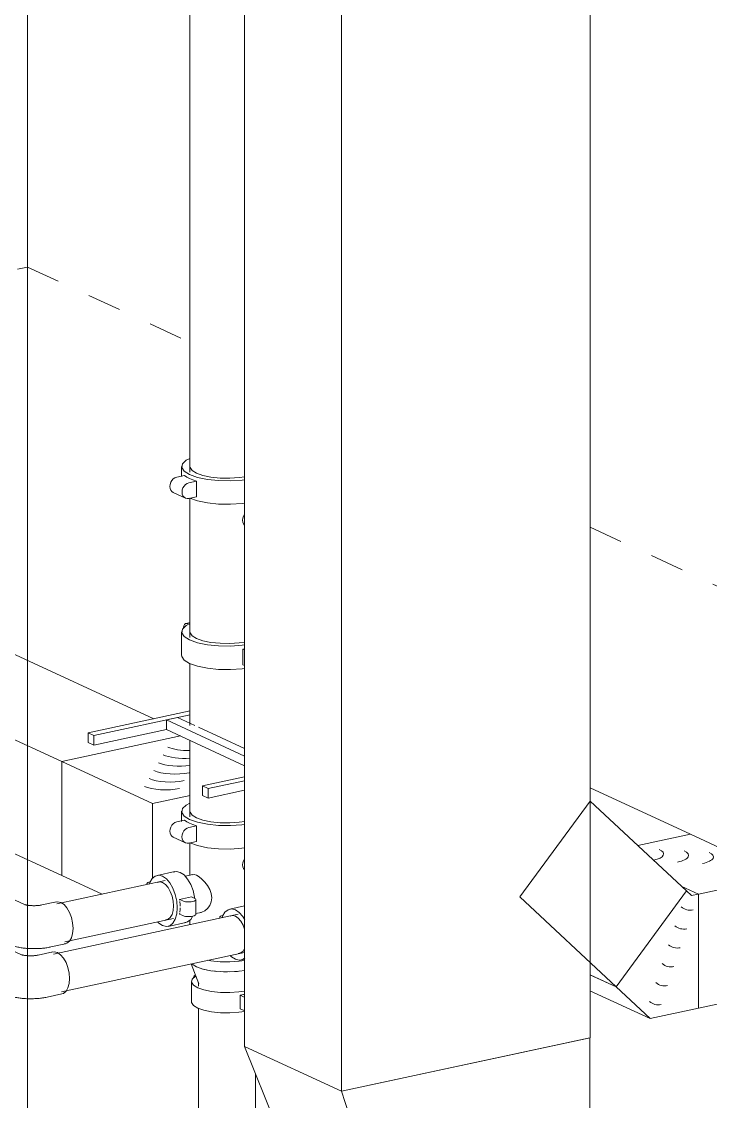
# Model space of a CAD drawing. Header units: metres. Extents: x 63 to 378, y -27 to 78.
# Drawn here: x 368.37 to 370.405, y 11.923 to 15.115 of the extents above; entities that cross this region are included whole.
import ezdxf

# ---------------------------------------------------------------- set-up
doc = ezdxf.new("R2010")
doc.units = ezdxf.units.M
doc.linetypes.add('Centre', pattern=[0.03175, 0.00635, -0.004763, 0.015875, -0.004763])
for name, color, linetype, lineweight in [('A-FLOR-LEVL', 7, 'Continuous', 9), ('A-GENM', 7, 'Continuous', 18), ('M-HVAC-DUCT', 7, 'Continuous', 18), ('P-PIPE', 7, 'Continuous', 18)]:
    doc.layers.add(name, color=color, linetype=linetype, lineweight=lineweight)
doc.layers.add('G-ANNO-SYMB', color=7, linetype='Continuous', lineweight=9, true_color=0x0091c9)

# ---------------------------------------------------------------- blocks, each defined once
blk = doc.blocks.new('Victaulic-IPS-Tee-Reducing Tee-No 20-25 - AC-2697857-3D BUITRON TUBERIA')
at = {"layer": 'P-PIPE', "color": 1, "true_color": 0xff0000}
for p, q in [((25.5383, 12.6868), (25.5383, 12.5908)), ((25.5471, 12.5934), (25.5244, 12.5885)), ((25.5383, 12.4591), (25.5383, 12.4451)), ((25.556, 12.4783), (25.5712, 12.4816))]:
    blk.add_line(p, q, dxfattribs=at)
for points in [[(25.5457, 12.5929, 0), (25.5507, 12.5934, 0), (25.5574, 12.5913, 0)], [(25.5574, 12.5913, 0), (25.5653, 12.5867, 0), (25.5739, 12.5798, 0), (25.5825, 12.5711, 0), (25.5904, 12.561, 0), (25.597, 12.5497, 0), (25.6014, 12.5376, 0), (25.6029, 12.5251, 0)], [(25.6029, 12.5251, 0), (25.6014, 12.513, 0), (25.597, 12.5023, 0), (25.5904, 12.4933, 0), (25.5825, 12.4866, 0), (25.5739, 12.4824, 0), (25.5698, 12.4814, 0)], [(25.7003, 12.3395, 0), (25.6841, 12.3372, 0), (25.6561, 12.3354, 0), (25.6276, 12.3359, 0), (25.6004, 12.3387, 0), (25.5909, 12.3403, 0)]]:
    blk.add_polyline3d(points, dxfattribs=at)
blk = doc.blocks.new('Victaulic-IPS-Rigid Coupling Style 07-W07-107 - AC-V563-3D BUITRON TUBERIA')
at = {"layer": 'P-PIPE', "color": 11, "true_color": 0xff8080}
blk.add_polyline3d([(25.7, 12.6071, 0), (25.6969, 12.6111, 0), (25.6949, 12.6162, 0), (25.6942, 12.622, 0), (25.6949, 12.6282, 0), (25.6969, 12.6342, 0), (25.7, 12.6395, 0)], dxfattribs=at)
blk = doc.blocks.new('Victaulic-IPS-Rigid Coupling Style 07-W07-107 - AC-V564-3D BUITRON TUBERIA')
at = {"layer": 'P-PIPE', "color": 1, "true_color": 0xff0000}
for p, q in [((25.5138, 12.7805), (25.5138, 12.7505)), ((25.4993, 12.749), (25.5224, 12.754)), ((25.5574, 12.761), (25.5445, 12.7691)), ((25.5765, 12.7543), (25.5574, 12.761)), ((25.6004, 12.7493), (25.5765, 12.7543)), ((25.6276, 12.7465), (25.6004, 12.7493)), ((25.6561, 12.746), (25.6276, 12.7465)), ((25.6841, 12.7479), (25.6561, 12.746)), ((25.7004, 12.7501), (25.6841, 12.7479)), ((25.5582, 12.7374), (25.5351, 12.7325)), ((25.5582, 12.6912), (25.5582, 12.7374)), ((25.489, 12.7038), (25.5248, 12.6872)), ((25.5351, 12.6862), (25.5582, 12.6912))]:
    blk.add_line(p, q, dxfattribs=at)
for points in [[(25.5378, 12.8047, 0), (25.527, 12.7989, 0), (25.5161, 12.7884, 0), (25.5141, 12.7773, 0), (25.5213, 12.7665, 0), (25.5371, 12.7566, 0)], [(25.5445, 12.7691, 0), (25.5386, 12.7779, 0), (25.5383, 12.7805, 0)], [(25.4892, 12.7037, 0), (25.485, 12.7065, 0), (25.4818, 12.7106, 0), (25.4798, 12.7157, 0), (25.4791, 12.7216, 0), (25.4798, 12.7277, 0), (25.4818, 12.7337, 0), (25.485, 12.7392, 0), (25.4892, 12.7438, 0), (25.4941, 12.7471, 0), (25.4993, 12.749, 0)], [(25.5371, 12.7451, 0), (25.5289, 12.7494, 0), (25.5224, 12.754, 0)], [(25.5371, 12.7566, 0), (25.5605, 12.7484, 0), (25.5898, 12.7423, 0), (25.623, 12.7389, 0), (25.658, 12.7383, 0), (25.6922, 12.7405, 0), (25.7003, 12.7415, 0)], [(25.5582, 12.7374, 0), (25.5469, 12.741, 0), (25.5371, 12.7451, 0)], [(25.5351, 12.7325, 0), (25.5299, 12.7306, 0), (25.525, 12.7272, 0), (25.5208, 12.7226, 0), (25.5176, 12.7171, 0), (25.5156, 12.7111, 0), (25.5149, 12.705, 0), (25.5156, 12.6991, 0), (25.5176, 12.694, 0), (25.5208, 12.6899, 0), (25.525, 12.6871, 0), (25.5299, 12.6859, 0), (25.5351, 12.6862, 0)], [(25.7003, 12.6721, 0), (25.6922, 12.6711, 0), (25.658, 12.6689, 0), (25.623, 12.6695, 0), (25.5898, 12.6729, 0), (25.5605, 12.679, 0), (25.538, 12.6868, 0)]]:
    blk.add_polyline3d(points, dxfattribs=at)
blk = doc.blocks.new('Victaulic-IPS-Reducer No 50-51 - AC-2600562-3D BUITRON TUBERIA')
at = {"layer": 'P-PIPE', "color": 1, "true_color": 0xff0000}
for p, q in [((25.5416, 12.3299), (25.5643, 12.2707)), ((25.5637, 12.2739), (25.5637, 12.2631))]:
    blk.add_line(p, q, dxfattribs=at)
for points in [[(25.7003, 12.31, 0), (25.6841, 12.3078, 0), (25.6561, 12.3059, 0), (25.6276, 12.3064, 0), (25.6004, 12.3092, 0), (25.5765, 12.3142, 0), (25.5574, 12.3209, 0), (25.5445, 12.329, 0)], [(25.5909, 12.3403, 0), (25.6004, 12.3387, 0), (25.6276, 12.3359, 0), (25.6561, 12.3354, 0), (25.6841, 12.3372, 0), (25.7003, 12.3395, 0)], [(25.5789, 12.3135, 0), (25.5809, 12.313, 0), (25.5872, 12.3116, 0)], [(25.6064, 12.3084, 0), (25.611, 12.3078, 0), (25.6176, 12.3072, 0)], [(25.6378, 12.306, 0), (25.6447, 12.3058, 0), (25.6496, 12.3058, 0)], [(25.6712, 12.3066, 0), (25.6787, 12.3072, 0), (25.6811, 12.3075, 0)]]:
    blk.add_polyline3d(points, dxfattribs=at)
blk = doc.blocks.new('Victaulic-IPS-Rigid Coupling Style 07-W07-107 - AC-V624-3D BUITRON TUBERIA')
at = {"layer": 'P-PIPE', "color": 1, "true_color": 0xff0000}
for p, q in [((25.5431, 12.2777), (25.5431, 12.2174)), ((25.6985, 12.2314), (25.6866, 12.2369)), ((25.6866, 12.2369), (25.6866, 12.1967)), ((25.7, 12.2306), (25.6985, 12.2314)), ((25.6866, 12.1967), (25.6985, 12.1912)), ((25.6985, 12.1912), (25.7, 12.1907))]:
    blk.add_line(p, q, dxfattribs=at)
for points in [[(25.5557, 12.2935, 0), (25.5534, 12.292, 0), (25.5449, 12.2838, 0), (25.5434, 12.2752, 0), (25.549, 12.2667, 0), (25.5613, 12.259, 0), (25.5796, 12.2526, 0), (25.6025, 12.2479, 0), (25.6285, 12.2452, 0), (25.6558, 12.2447, 0), (25.6825, 12.2464, 0), (25.7002, 12.249, 0)], [(25.555, 12.2964, 0), (25.5535, 12.2958, 0), (25.551, 12.2938, 0), (25.5491, 12.2905, 0), (25.548, 12.2869, 0)], [(25.7, 12.2389, 0), (25.6971, 12.2384, 0), (25.6866, 12.2369, 0)], [(25.7002, 12.1888, 0), (25.6825, 12.1862, 0), (25.6558, 12.1844, 0), (25.6285, 12.1849, 0), (25.6025, 12.1876, 0), (25.5796, 12.1923, 0), (25.5613, 12.1988, 0), (25.549, 12.2065, 0), (25.5434, 12.2149, 0), (25.5431, 12.2174, 0)]]:
    blk.add_polyline3d(points, dxfattribs=at)
blk = doc.blocks.new('Victaulic-IPS-Rigid Coupling Style 07-W07-107 - AC-V627-3D BUITRON TUBERIA')
at = {"layer": 'P-PIPE', "color": 1, "true_color": 0xff0000}
for p, q in [((25.5138, 13.7999), (25.5138, 13.7699)), ((25.5386, 13.7973), (25.5383, 13.7998)), ((25.5445, 13.7884), (25.5386, 13.7972)), ((25.4993, 13.7684), (25.5224, 13.7734)), ((25.5574, 13.7803), (25.5445, 13.7884)), ((25.5765, 13.7736), (25.5574, 13.7803)), ((25.6004, 13.7687), (25.5765, 13.7736)), ((25.6276, 13.7658), (25.6004, 13.7687)), ((25.6561, 13.7653), (25.6276, 13.7658)), ((25.6841, 13.7672), (25.6561, 13.7653)), ((25.7004, 13.7695), (25.6841, 13.7672)), ((25.5582, 13.7568), (25.5351, 13.7518)), ((25.5582, 13.7105), (25.5582, 13.7568)), ((25.489, 13.7231), (25.5249, 13.7066)), ((25.5351, 13.7055), (25.5582, 13.7105))]:
    blk.add_line(p, q, dxfattribs=at)
for points in [[(25.5378, 13.824, 0), (25.527, 13.8182, 0), (25.5161, 13.8077, 0), (25.5141, 13.7967, 0), (25.5213, 13.7858, 0), (25.5371, 13.776, 0)], [(25.4892, 13.723, 0), (25.485, 13.7258, 0), (25.4818, 13.7299, 0), (25.4798, 13.7351, 0), (25.4791, 13.7409, 0), (25.4798, 13.747, 0), (25.4818, 13.7531, 0), (25.485, 13.7585, 0), (25.4892, 13.7631, 0), (25.4941, 13.7665, 0), (25.4993, 13.7684, 0)], [(25.5371, 13.7644, 0), (25.5289, 13.7687, 0), (25.5224, 13.7734, 0)], [(25.5371, 13.776, 0), (25.5605, 13.7677, 0), (25.5898, 13.7617, 0), (25.623, 13.7582, 0), (25.658, 13.7576, 0), (25.6923, 13.7599, 0), (25.7003, 13.7609, 0)], [(25.5582, 13.7568, 0), (25.5469, 13.7604, 0), (25.5371, 13.7644, 0)], [(25.5351, 13.7518, 0), (25.5299, 13.7499, 0), (25.525, 13.7465, 0), (25.5209, 13.742, 0), (25.5177, 13.7365, 0), (25.5156, 13.7305, 0), (25.515, 13.7243, 0), (25.5156, 13.7185, 0), (25.5177, 13.7134, 0), (25.5209, 13.7092, 0), (25.525, 13.7065, 0), (25.5299, 13.7052, 0), (25.5351, 13.7055, 0)], [(25.7003, 13.6915, 0), (25.6923, 13.6905, 0), (25.658, 13.6882, 0), (25.623, 13.6888, 0), (25.5898, 13.6923, 0), (25.5605, 13.6983, 0), (25.538, 13.7062, 0)]]:
    blk.add_polyline3d(points, dxfattribs=at)
blk = doc.blocks.new('Victaulic-IPS-Rigid Coupling Style 07-W07-107 - AC-V628-3D BUITRON TUBERIA')
at = {"layer": 'P-PIPE', "color": 11, "true_color": 0xff8080}
blk.add_polyline3d([(25.7, 13.6264, 0), (25.6969, 13.6304, 0), (25.6949, 13.6355, 0), (25.6942, 13.6414, 0), (25.6949, 13.6475, 0), (25.6969, 13.6535, 0), (25.7, 13.6588, 0)], dxfattribs=at)
blk = doc.blocks.new('Elbow - PVC - AC PVC _80_-2606933-3D BUITRON TUBERIA')
at = {"layer": 'P-PIPE', "color": 1, "true_color": 0xff0000}
for p, q in [((25.0511, 12.5043), (25.0219, 12.5181)), ((25.1436, 12.5128), (25.1003, 12.5035)), ((24.9679, 12.4031), (24.9971, 12.3894)), ((25.1271, 12.3793), (25.1704, 12.3887))]:
    blk.add_line(p, q, dxfattribs=at)
for points in [[(24.9422, 12.4494, 0), (24.944, 12.4654, 0), (24.9493, 12.481, 0), (24.9576, 12.4953, 0), (24.9685, 12.5072, 0), (24.9813, 12.5159, 0), (24.9949, 12.5208, 0), (25.0085, 12.5217, 0), (25.0212, 12.5184, 0)], [(25.0506, 12.5046, 0), (25.0507, 12.5045, 0), (25.051, 12.5044, 0), (25.0514, 12.5043, 0), (25.052, 12.5041, 0), (25.0527, 12.5039, 0), (25.0535, 12.5037, 0), (25.0544, 12.5035, 0), (25.0555, 12.5033, 0), (25.0567, 12.5031, 0), (25.0579, 12.5029, 0), (25.0592, 12.5026, 0), (25.0606, 12.5024, 0), (25.0621, 12.5023, 0), (25.0636, 12.5021, 0), (25.0652, 12.5019, 0), (25.0669, 12.5018, 0), (25.0685, 12.5017, 0), (25.0702, 12.5016, 0), (25.072, 12.5015, 0), (25.0737, 12.5014, 0), (25.0755, 12.5014, 0), (25.0772, 12.5014, 0), (25.079, 12.5014, 0), (25.0808, 12.5014, 0), (25.0825, 12.5015, 0), (25.0842, 12.5015, 0), (25.086, 12.5016, 0), (25.0876, 12.5017, 0), (25.0893, 12.5019, 0), (25.0909, 12.502, 0), (25.0924, 12.5022, 0), (25.0939, 12.5024, 0), (25.0953, 12.5026, 0), (25.0967, 12.5028, 0), (25.0979, 12.503, 0), (25.0991, 12.5032, 0), (25.1002, 12.5035, 0), (25.1003, 12.5035, 0)], [(25.1402, 12.5117, 0), (25.1477, 12.5132, 0), (25.157, 12.511, 0), (25.1663, 12.5046, 0), (25.1749, 12.4946, 0), (25.1823, 12.4816, 0), (25.188, 12.4665, 0), (25.1916, 12.4503, 0), (25.1928, 12.4342, 0)], [(24.9685, 12.4028, 0), (24.9576, 12.4101, 0), (24.9493, 12.4208, 0), (24.944, 12.4342, 0), (24.9422, 12.4494, 0)], [(25.1928, 12.4342, 0), (25.1916, 12.4191, 0), (25.188, 12.4063, 0), (25.1823, 12.3964, 0), (25.1749, 12.3903, 0), (25.1663, 12.3883, 0)], [(24.9971, 12.3894, 0), (25.0004, 12.3879, 0), (25.0037, 12.3865, 0), (25.007, 12.3853, 0), (25.0102, 12.3842, 0), (25.0134, 12.3831, 0), (25.0166, 12.3822, 0), (25.0198, 12.3813, 0), (25.023, 12.3804, 0), (25.0262, 12.3797, 0), (25.0294, 12.379, 0), (25.0327, 12.3784, 0), (25.0359, 12.3778, 0), (25.0392, 12.3772, 0), (25.0425, 12.3767, 0), (25.0458, 12.3763, 0), (25.0491, 12.3759, 0), (25.0524, 12.3756, 0), (25.0557, 12.3753, 0), (25.0591, 12.375, 0), (25.0624, 12.3748, 0), (25.0658, 12.3746, 0), (25.0691, 12.3745, 0), (25.0725, 12.3744, 0), (25.0759, 12.3744, 0), (25.0792, 12.3744, 0), (25.0826, 12.3744, 0), (25.086, 12.3745, 0), (25.0894, 12.3746, 0), (25.0927, 12.3748, 0), (25.0961, 12.375, 0), (25.0994, 12.3753, 0), (25.1027, 12.3756, 0), (25.1061, 12.3759, 0), (25.1094, 12.3763, 0), (25.1126, 12.3768, 0), (25.1159, 12.3773, 0), (25.1192, 12.3778, 0), (25.1224, 12.3784, 0), (25.1257, 12.379, 0), (25.1271, 12.3793, 0)]]:
    blk.add_polyline3d(points, dxfattribs=at)
blk = doc.blocks.new('Victaulic-IPS-Rigid Coupling Style 07-W07-107 - AC-V635-3D BUITRON TUBERIA')
at = {"layer": 'P-PIPE', "color": 1, "true_color": 0xff0000}
for p, q in [((25.5386, 13.3384), (25.5273, 13.3359)), ((25.5357, 13.3337), (25.5324, 13.3352)), ((25.5138, 13.3112), (25.5138, 13.2418)), ((25.5386, 13.3086), (25.5383, 13.3112)), ((25.5445, 13.2997), (25.5386, 13.3086)), ((25.5574, 13.2916), (25.5445, 13.2997)), ((25.5765, 13.2849), (25.5574, 13.2916)), ((25.6004, 13.28), (25.5765, 13.2849)), ((25.7003, 13.2808), (25.6841, 13.2785)), ((25.6276, 13.2772), (25.6004, 13.28)), ((25.6561, 13.2767), (25.6276, 13.2772)), ((25.6841, 13.2785), (25.6561, 13.2767)), ((25.7001, 13.2606), (25.6951, 13.2599)), ((25.7, 13.2577), (25.6951, 13.2599)), ((25.6951, 13.2599), (25.6951, 13.2137)), ((25.6951, 13.2137), (25.7, 13.2114))]:
    blk.add_line(p, q, dxfattribs=at)
for points in [[(25.5378, 13.3353, 0), (25.527, 13.3295, 0), (25.5161, 13.319, 0), (25.5141, 13.308, 0), (25.5213, 13.2971, 0), (25.5371, 13.2873, 0), (25.5605, 13.279, 0), (25.5898, 13.273, 0), (25.623, 13.2695, 0), (25.658, 13.2689, 0), (25.6923, 13.2712, 0), (25.7003, 13.2722, 0)], [(25.5324, 13.3352, 0), (25.5289, 13.3361, 0), (25.5255, 13.3353, 0), (25.5227, 13.333, 0), (25.5205, 13.3292, 0), (25.5191, 13.3242, 0), (25.5188, 13.3218, 0)], [(25.7003, 13.2028, 0), (25.6923, 13.2018, 0), (25.658, 13.1995, 0), (25.623, 13.2001, 0), (25.5898, 13.2036, 0), (25.5605, 13.2096, 0), (25.5371, 13.2179, 0), (25.5213, 13.2277, 0), (25.5141, 13.2386, 0), (25.5138, 13.243, 0)]]:
    blk.add_polyline3d(points, dxfattribs=at)
blk = doc.blocks.new('Victaulic-IPS-Rigid Coupling Style 07-W07-107 - Standard-V637-3D BUITRON TUBERIA')
at = {"layer": 'P-PIPE', "color": 1, "true_color": 0xff0000}
for p, q in [((25.4937, 12.6021), (25.4413, 12.5908)), ((25.4114, 12.5666), (25.4114, 12.5637)), ((25.4424, 12.5704), (25.4492, 12.5718)), ((25.4492, 12.5718), (25.4575, 12.5698)), ((25.4575, 12.5698), (25.4658, 12.5641)), ((25.4658, 12.5641), (25.4736, 12.5551)), ((25.4736, 12.5551), (25.4803, 12.5434)), ((25.4803, 12.5434), (25.4854, 12.5298)), ((25.4854, 12.5298), (25.4886, 12.5152)), ((25.4886, 12.5152), (25.4897, 12.5007)), ((25.5426, 12.5275), (25.5077, 12.52)), ((25.5077, 12.52), (25.5174, 12.5155)), ((25.5077, 12.52), (25.508, 12.5182)), ((25.5524, 12.523), (25.5426, 12.5275)), ((25.556, 12.4759), (25.556, 12.5192)), ((25.4886, 12.4871), (25.4854, 12.4755)), ((25.4897, 12.5007), (25.4886, 12.4871)), ((25.4737, 12.4403), (25.5262, 12.4516)), ((25.4854, 12.4755), (25.4803, 12.4667)), ((25.5081, 12.479), (25.5077, 12.4766)), ((25.5174, 12.4721), (25.5077, 12.4766))]:
    blk.add_line(p, q, dxfattribs=at)
for points in [[(25.4575, 12.5886, 0), (25.4463, 12.5913, 0), (25.4358, 12.5888, 0), (25.4268, 12.5814, 0), (25.4199, 12.5695, 0), (25.4185, 12.5656, 0)], [(25.4575, 12.4425, 0), (25.4687, 12.4398, 0), (25.4792, 12.4423, 0), (25.4882, 12.4497, 0), (25.4951, 12.4617, 0), (25.4994, 12.4773, 0), (25.5009, 12.4955, 0), (25.4994, 12.5151, 0), (25.4951, 12.5347, 0), (25.4882, 12.553, 0), (25.4792, 12.5688, 0), (25.4687, 12.5809, 0), (25.4575, 12.5886, 0)], [(25.4896, 12.6008, 0), (25.4987, 12.6026, 0), (25.5099, 12.5999, 0)], [(25.5099, 12.5999, 0), (25.5212, 12.5922, 0), (25.5316, 12.5801, 0), (25.5406, 12.5643, 0), (25.5475, 12.546, 0), (25.5519, 12.5264, 0), (25.5523, 12.5229, 0)], [(25.4206, 12.5721, 0), (25.4165, 12.5709, 0), (25.4135, 12.5695, 0), (25.4118, 12.5678, 0), (25.4115, 12.5661, 0), (25.4126, 12.5644, 0)], [(25.5174, 12.5155, 0), (25.5211, 12.5142, 0), (25.5257, 12.5132, 0), (25.531, 12.5127, 0), (25.5365, 12.5126, 0), (25.5419, 12.5129, 0), (25.5468, 12.5137, 0), (25.5509, 12.5149, 0), (25.554, 12.5163, 0), (25.5557, 12.518, 0), (25.556, 12.5197, 0), (25.5549, 12.5215, 0), (25.5524, 12.523, 0)], [(25.5086, 12.5135, 0), (25.5094, 12.5048, 0), (25.5096, 12.5002, 0)], [(25.5096, 12.4946, 0), (25.5094, 12.4901, 0), (25.5086, 12.4822, 0)], [(25.4425, 12.454, 0), (25.4463, 12.4502, 0), (25.4575, 12.4425, 0)], [(25.4803, 12.4667, 0), (25.4736, 12.4612, 0), (25.4658, 12.4593, 0)], [(25.556, 12.4764, 0), (25.5557, 12.4746, 0), (25.554, 12.473, 0), (25.5509, 12.4715, 0), (25.5468, 12.4703, 0), (25.5419, 12.4696, 0), (25.5365, 12.4692, 0), (25.531, 12.4693, 0), (25.5257, 12.4698, 0), (25.5211, 12.4708, 0), (25.5174, 12.4721, 0)], [(25.5461, 12.4699, 0), (25.5406, 12.461, 0), (25.5316, 12.4536, 0), (25.5212, 12.4511, 0)]]:
    blk.add_polyline3d(points, dxfattribs=at)
blk = doc.blocks.new('Victaulic-IPS-Rigid Coupling Style 07-W07-107 - Standard-V638-3D BUITRON TUBERIA')
at = {"layer": 'P-PIPE', "color": 11, "true_color": 0xff8080}
for p, q in [((25.7, 12.5007), (25.6563, 12.4913)), ((25.6265, 12.4671), (25.6265, 12.4641)), ((25.6575, 12.4709), (25.6642, 12.4723)), ((25.6642, 12.4723), (25.6726, 12.4703)), ((25.6726, 12.4703), (25.6809, 12.4646)), ((25.6809, 12.4646), (25.6887, 12.4556)), ((25.6887, 12.4556), (25.6954, 12.4439)), ((25.6954, 12.4439), (25.7001, 12.4316)), ((25.7001, 12.375), (25.6954, 12.3672)), ((25.6888, 12.3408), (25.7, 12.3432))]:
    blk.add_line(p, q, dxfattribs=at)
for points in [[(25.6726, 12.4891, 0), (25.6613, 12.4918, 0), (25.6509, 12.4893, 0), (25.6419, 12.4819, 0), (25.635, 12.47, 0), (25.6336, 12.4661, 0)], [(25.7002, 12.4596, 0), (25.6943, 12.4693, 0), (25.6838, 12.4814, 0), (25.6726, 12.4891, 0)], [(25.636, 12.4727, 0), (25.6357, 12.4726, 0), (25.6316, 12.4714, 0), (25.6286, 12.47, 0), (25.6268, 12.4683, 0), (25.6265, 12.4666, 0), (25.6277, 12.4649, 0)], [(25.6954, 12.3672, 0), (25.6887, 12.3616, 0), (25.6809, 12.3598, 0)], [(25.6576, 12.3545, 0), (25.6613, 12.3507, 0), (25.6726, 12.343, 0)], [(25.6726, 12.343, 0), (25.6838, 12.3403, 0), (25.6943, 12.3428, 0), (25.7002, 12.347, 0)]]:
    blk.add_polyline3d(points, dxfattribs=at)
blk = doc.blocks.new('Elbow - PVC - AC PVC _80_-2698175-3D BUITRON TUBERIA')
at = {"layer": 'P-PIPE', "color": 11, "true_color": 0xff8080}
for p, q in [((25.0409, 12.3563), (25.0113, 12.3699)), ((25.1334, 12.3647), (25.0902, 12.3554)), ((24.958, 12.2547), (24.9875, 12.241)), ((25.1169, 12.2312), (25.1602, 12.2406))]:
    blk.add_line(p, q, dxfattribs=at)
for points in [[(24.9322, 12.301, 0), (24.934, 12.317, 0), (24.9392, 12.3326, 0), (24.9476, 12.3469, 0), (24.9584, 12.3588, 0), (24.9711, 12.3676, 0), (24.9847, 12.3725, 0), (24.9982, 12.3734, 0), (25.0109, 12.3701, 0)], [(25.0404, 12.3565, 0), (25.0405, 12.3564, 0), (25.0408, 12.3563, 0), (25.0412, 12.3562, 0), (25.0418, 12.356, 0), (25.0425, 12.3558, 0), (25.0433, 12.3556, 0), (25.0443, 12.3554, 0), (25.0453, 12.3552, 0), (25.0465, 12.355, 0), (25.0477, 12.3548, 0), (25.0491, 12.3545, 0), (25.0505, 12.3543, 0), (25.0519, 12.3542, 0), (25.0535, 12.354, 0), (25.055, 12.3538, 0), (25.0567, 12.3537, 0), (25.0583, 12.3536, 0), (25.06, 12.3535, 0), (25.0618, 12.3534, 0), (25.0635, 12.3533, 0), (25.0653, 12.3533, 0), (25.067, 12.3533, 0), (25.0688, 12.3533, 0), (25.0706, 12.3533, 0), (25.0723, 12.3534, 0), (25.0741, 12.3534, 0), (25.0758, 12.3535, 0), (25.0774, 12.3536, 0), (25.0791, 12.3538, 0), (25.0807, 12.3539, 0), (25.0822, 12.3541, 0), (25.0837, 12.3543, 0), (25.0851, 12.3545, 0), (25.0865, 12.3547, 0), (25.0878, 12.3549, 0), (25.0889, 12.3551, 0), (25.09, 12.3553, 0), (25.0902, 12.3554, 0)], [(25.13, 12.3636, 0), (25.1376, 12.3651, 0), (25.1468, 12.3629, 0), (25.1561, 12.3565, 0), (25.1647, 12.3465, 0), (25.1722, 12.3335, 0), (25.1778, 12.3184, 0), (25.1814, 12.3022, 0), (25.1826, 12.2861, 0)], [(24.9584, 12.2545, 0), (24.9476, 12.2617, 0), (24.9392, 12.2724, 0), (24.934, 12.2858, 0), (24.9322, 12.301, 0)], [(25.1826, 12.2861, 0), (25.1814, 12.271, 0), (25.1778, 12.2582, 0), (25.1722, 12.2483, 0), (25.1647, 12.2422, 0), (25.1561, 12.2402, 0)], [(24.9875, 12.241, 0), (24.9909, 12.2395, 0), (24.9941, 12.2382, 0), (24.9974, 12.237, 0), (25.0006, 12.2359, 0), (25.0038, 12.2348, 0), (25.007, 12.2339, 0), (25.0102, 12.233, 0), (25.0134, 12.2322, 0), (25.0166, 12.2315, 0), (25.0199, 12.2308, 0), (25.0231, 12.2301, 0), (25.0264, 12.2296, 0), (25.0296, 12.229, 0), (25.0329, 12.2286, 0), (25.0362, 12.2281, 0), (25.0395, 12.2277, 0), (25.0428, 12.2274, 0), (25.0461, 12.2271, 0), (25.0495, 12.2269, 0), (25.0528, 12.2267, 0), (25.0562, 12.2265, 0), (25.0596, 12.2264, 0), (25.0629, 12.2263, 0), (25.0663, 12.2263, 0), (25.0697, 12.2263, 0), (25.0731, 12.2263, 0), (25.0764, 12.2264, 0), (25.0798, 12.2266, 0), (25.0832, 12.2267, 0), (25.0865, 12.227, 0), (25.0898, 12.2272, 0), (25.0932, 12.2275, 0), (25.0965, 12.2279, 0), (25.0998, 12.2283, 0), (25.1031, 12.2288, 0), (25.1063, 12.2292, 0), (25.1096, 12.2298, 0), (25.1128, 12.2304, 0), (25.1161, 12.231, 0), (25.1169, 12.2312, 0)]]:
    blk.add_polyline3d(points, dxfattribs=at)
blk = doc.blocks.new('soporte tuberia Ayura - 4_-V673-3D BUITRON TUBERIA')
at = {"layer": 'P-PIPE'}
for p, q in [((25.5386, 13.0773), (25.2374, 13.0123)), ((25.2543, 13.0044), (25.5386, 13.0658)), ((25.5021, 13.0579), (25.469, 13.0508)), ((25.553, 13.0343), (25.5021, 13.0579)), ((25.469, 13.0508), (25.7, 12.9439)), ((25.469, 13.0223), (25.469, 13.0508)), ((25.7, 12.9663), (25.5639, 13.0293)), ((25.2374, 13.0123), (25.2543, 13.0044)), ((25.2374, 12.9838), (25.2374, 13.0123)), ((25.469, 13.0223), (25.2543, 12.976)), ((25.2543, 13.0044), (25.2543, 12.976)), ((25.7, 12.9154), (25.469, 13.0223)), ((25.2543, 12.976), (25.2374, 12.9838)), ((25.7, 12.8825), (25.5757, 12.8557)), ((25.5926, 12.8479), (25.7, 12.871)), ((25.5757, 12.8557), (25.5926, 12.8479)), ((25.5757, 12.8272), (25.5757, 12.8557)), ((25.5926, 12.8194), (25.5926, 12.8479)), ((25.7, 12.8426), (25.5926, 12.8194)), ((25.5926, 12.8194), (25.5757, 12.8272))]:
    blk.add_line(p, q, dxfattribs=at)
blk = doc.blocks.new('Rectangular Elbow - Mitered - Single Thickness Vanes - LAMINA-2840867-3D BUITRON TUBERIA')
at = {"layer": 'A-GENM', "color": 4, "true_color": 0x00ffff}
for centre in [(27.0251, 12.5454), (27.0064, 12.4894), (26.9876, 12.4334), (26.9689, 12.3774), (26.9502, 12.3214), (26.9314, 12.2654)]:
    blk.add_ellipse(centre, major_axis=(0.0249, 0.0538), ratio=0.783555, start_param=2.889648, end_param=3.675046, dxfattribs=at)
at = {"layer": 'M-HVAC-DUCT', "color": 4, "true_color": 0x00ffff}
for p, q in [((26.9901, 12.5594), (27.0413, 12.5357)), ((27.0055, 12.545), (26.7979, 12.2617)), ((27.0204, 12.5312), (27.0055, 12.545)), ((27.0204, 12.5312), (27.0413, 12.5357)), ((27.0413, 12.5357), (27.0413, 12.1983)), ((26.7206, 12.2974), (26.7979, 12.2617)), ((26.7979, 12.2617), (26.8987, 12.1676)), ((26.8987, 12.1676), (26.7206, 12.25)), ((26.8987, 12.1676), (27.0413, 12.1983))]:
    blk.add_line(p, q, dxfattribs=at)
blk = doc.blocks.new('Rectangular Elbow - Mitered - Single Thickness Vanes - LAMINA-2840884-3D BUITRON TUBERIA')
at = {"layer": 'A-GENM', "color": 4, "true_color": 0x00ffff}
for centre, start_param, end_param in [((26.8633, 12.6544), 5.364161, 6.882258), ((26.937, 12.65), 5.311461, 6.882258), ((27.0107, 12.6456), 5.311461, 6.882258), ((27.0844, 12.6412), 5.311461, 6.606034), ((27.1581, 12.6369), 5.311461, 5.569294)]:
    blk.add_ellipse(centre, major_axis=(0.075, 0), ratio=0.315948, start_param=start_param, end_param=end_param, dxfattribs=at)
at = {"layer": 'M-HVAC-DUCT', "color": 4, "true_color": 0x00ffff}
for p, q in [((27.0178, 12.7125), (26.862, 12.6789)), ((27.0178, 12.7125), (27.2858, 12.5885)), ((27.2858, 12.5885), (27.0413, 12.5357)), ((27.2858, 12.5885), (27.2858, 12.2511)), ((27.0413, 12.5357), (26.9901, 12.5594)), ((27.0413, 12.1983), (27.0413, 12.5357)), ((27.2858, 12.2511), (27.0413, 12.1983))]:
    blk.add_line(p, q, dxfattribs=at)
blk = doc.blocks.new('Rectangular Elbow - Mitered - Single Thickness Vanes - LAMINA-V689-3D BUITRON TUBERIA')
at = {"layer": 'A-GENM', "color": 4, "true_color": 0x00ffff}
for centre, end_param in [((25.5351, 12.9839), 4.760385), ((25.5212, 12.9607), 4.949279), ((25.4934, 12.9141), 5.311461), ((25.5073, 12.9374), 5.151936), ((25.4795, 12.8908), 5.311461), ((25.4656, 12.8675), 5.311461)]:
    blk.add_ellipse(centre, major_axis=(0.075, 0), ratio=0.315948, start_param=3.740665, end_param=end_param, dxfattribs=at)
at = {"layer": 'M-HVAC-DUCT', "color": 4, "true_color": 0x00ffff}
for p, q in [((25.1594, 12.9277), (25.51, 13.0033)), ((25.1594, 12.5903), (25.1594, 12.9277)), ((25.4275, 12.8036), (25.1594, 12.9277)), ((25.4275, 12.8036), (25.5386, 12.8276)), ((25.4275, 12.582), (25.4275, 12.8036)), ((25.2788, 12.5351), (25.1594, 12.5903))]:
    blk.add_line(p, q, dxfattribs=at)
blk = doc.blocks.new('M_Rectangular Transition - Angle - 8 LAM-2843035-3D BUITRON TUBERIA')
at = {"layer": 'M-HVAC-DUCT', "color": 4, "true_color": 0x00ffff}
for p, q in [((25.9864, 11.9527), (26.7206, 12.1111)), ((26.7206, 12.1111), (26.7206, 11.7681)), ((25.8335, 11.7517), (25.7, 12.0853)), ((25.7, 12.0853), (25.9864, 11.9527)), ((25.9864, 11.9527), (26.0913, 11.6324)), ((26.0913, 11.6324), (25.8335, 11.7517)), ((26.7206, 11.7681), (26.0913, 11.6324))]:
    blk.add_line(p, q, dxfattribs=at)

msp = doc.modelspace()

# ---------------------------------------------------------------- linework, layer by layer
at = {"layer": 'A-FLOR-LEVL', "linetype": 'Centre'}
for p, q in [((365.0343, 13.6664), (368.3871, 14.3897)), ((368.3871, 14.3897), (368.8676, 14.1673)), ((370.0496, 13.6203), (371.4251, 12.9838))]:
    msp.add_line(p, q, dxfattribs=at)
at = {"layer": 'G-ANNO-SYMB'}
msp.add_line((368.3871, 19.1381), (368.3871, -15.897), dxfattribs=at)
at = {"layer": 'M-HVAC-DUCT', "color": 4, "true_color": 0x00ffff}
for p, q in [((370.0496, 15.4398), (370.0496, 12.1111)), ((369.3154, 11.9527), (369.3154, 15.2814)), ((369.0289, 12.0853), (369.0289, 15.2577)), ((367.8084, 13.4945), (368.7602, 13.0541)), ((367.4368, 13.4143), (368.4884, 12.9277)), ((368.4884, 12.5903), (367.4368, 13.0769)), ((368.839, 13.0033), (368.4884, 12.9277)), ((368.4884, 12.9277), (368.4884, 12.5903)), ((370.0496, 12.85), (370.3467, 12.7125)), ((369.8419, 12.5275), (370.0496, 12.8109)), ((370.0496, 12.8109), (370.3345, 12.545)), ((370.3467, 12.7125), (370.191, 12.6789)), ((370.1268, 12.2617), (369.8419, 12.5275)), ((370.3345, 12.545), (370.1268, 12.2617)), ((370.1268, 12.2617), (370.0496, 12.2974)), ((370.0496, 12.1111), (369.3154, 11.9527)), ((369.3154, 11.9527), (369.0289, 12.0853))]:
    msp.add_line(p, q, dxfattribs=at)
at = {"layer": 'P-PIPE', "color": 1, "true_color": 0xff0000}
for p, q in [((368.8673, 15.3285), (368.8673, 13.7832)), ((368.8673, 13.7061), (368.8673, 13.2945)), ((368.8673, 13.7061), (368.8673, 13.2945)), ((368.8673, 13.2174), (368.8673, 13.0344)), ((368.8673, 12.9902), (368.8673, 12.7638)), ((368.7943, 12.5757), (368.4739, 12.5066)), ((368.498, 12.3949), (368.8184, 12.464)), ((368.8927, 12.1979), (368.8927, 10.0218)), ((369.061, 10.0218), (369.061, 12.0052))]:
    msp.add_line(p, q, dxfattribs=at)
at = {"layer": 'P-PIPE', "color": 11, "true_color": 0xff8080}
for p, q in [((369.0094, 12.4762), (368.4637, 12.3585)), ((368.4878, 12.2468), (369.0289, 12.3635))]:
    msp.add_line(p, q, dxfattribs=at)

# ---------------------------------------------------------------- block references
at = {"layer": 'M-HVAC-DUCT', "color": 4, "true_color": 0x00ffff}
for name in ['Rectangular Elbow - Mitered - Single Thickness Vanes - LAMINA-V689-3D BUITRON TUBERIA', 'Rectangular Elbow - Mitered - Single Thickness Vanes - LAMINA-2840884-3D BUITRON TUBERIA', 'Rectangular Elbow - Mitered - Single Thickness Vanes - LAMINA-2840867-3D BUITRON TUBERIA', 'M_Rectangular Transition - Angle - 8 LAM-2843035-3D BUITRON TUBERIA']:
    msp.add_blockref(name, (343.3289, 0), dxfattribs=at)
at = {"layer": 'P-PIPE', "color": 1, "true_color": 0xff0000}
for name in ['Victaulic-IPS-Rigid Coupling Style 07-W07-107 - AC-V627-3D BUITRON TUBERIA', 'Victaulic-IPS-Rigid Coupling Style 07-W07-107 - AC-V635-3D BUITRON TUBERIA', 'Victaulic-IPS-Rigid Coupling Style 07-W07-107 - AC-V564-3D BUITRON TUBERIA', 'Victaulic-IPS-Tee-Reducing Tee-No 20-25 - AC-2697857-3D BUITRON TUBERIA', 'Victaulic-IPS-Rigid Coupling Style 07-W07-107 - Standard-V637-3D BUITRON TUBERIA', 'Elbow - PVC - AC PVC _80_-2606933-3D BUITRON TUBERIA', 'Victaulic-IPS-Reducer No 50-51 - AC-2600562-3D BUITRON TUBERIA', 'Victaulic-IPS-Rigid Coupling Style 07-W07-107 - AC-V624-3D BUITRON TUBERIA']:
    msp.add_blockref(name, (343.3289, 0), dxfattribs=at)
at = {"layer": 'P-PIPE', "color": 11, "true_color": 0xff8080}
for name in ['Victaulic-IPS-Rigid Coupling Style 07-W07-107 - AC-V628-3D BUITRON TUBERIA', 'Victaulic-IPS-Rigid Coupling Style 07-W07-107 - AC-V563-3D BUITRON TUBERIA', 'Victaulic-IPS-Rigid Coupling Style 07-W07-107 - Standard-V638-3D BUITRON TUBERIA', 'Elbow - PVC - AC PVC _80_-2698175-3D BUITRON TUBERIA']:
    msp.add_blockref(name, (343.3289, 0), dxfattribs=at)
at = {"layer": 'P-PIPE'}
msp.add_blockref('soporte tuberia Ayura - 4_-V673-3D BUITRON TUBERIA', (343.3289, 0), dxfattribs=at)

doc.saveas('drawing.dxf')
